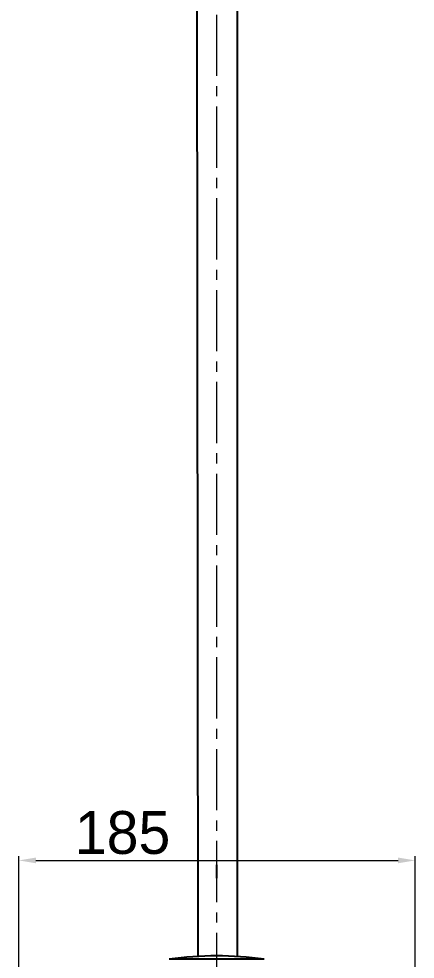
# Model space of a CAD drawing. Extents: x 0 to 3160, y 0 to 2315.
# Drawn here: x 960 to 1145.1, y 798.2 to 1237.3 of the extents above; entities that cross this region are included whole.
import ezdxf

# ---------------------------------------------------------------- set-up
doc = ezdxf.new("R2010")
doc.units = 0
doc.header["$LTSCALE"] = 3
doc.header["$MEASUREMENT"] = 0
doc.header["$PDMODE"] = 3
doc.header["$PDSIZE"] = -10
doc.linetypes.add('CENTER2', pattern=[28.575, 19.05, -3.175, 3.175, -3.175])
doc.layers.get('0').update_dxf_attribs({"linetype": 'CONTINUOUS'})
doc.layers.get('DEFPOINTS').update_dxf_attribs({"linetype": 'CONTINUOUS'})
doc.layers.add('02___PRT_ALL_AXES', color=7, linetype='CONTINUOUS')
doc.layers.add('Cneter', color=1, linetype='CENTER2', lineweight=13)
doc.styles.add('Daelim Dimension', font='')
doc.styles.get('Daelim Dimension').set_extended_font_data('나눔고딕')
doc.dimstyles.new('DEFAULT', dxfattribs={"dimscale": 2, "dimtxt": 2, "dimasz": 2, "dimexe": 0, "dimexo": 2, "dimgap": 1, "dimtad": 1, "dimdec": 1, "dimzin": 9, "dimdsep": 46, "dimtxsty": 'Daelim Dimension', "dimcen": 0.5, "dimclrd": 252, "dimclre": 252, "dimclrt": 3, "dimadec": 1, "dimazin": 0, "dimtfac": 1, "dimtdec": 1, "dimtix": 1, "dimtmove": 0, "dimatfit": 3, "dimfxl": 1, "dimtolj": 1, "dimtzin": 1, "dimlwd": 9, "dimlwe": 9, "dimarcsym": 0})

# ---------------------------------------------------------------- blocks, each defined once
blk = doc.blocks.new('*D8')
at = {"color": 5, "lineweight": 9, "ltscale": 0.5, "transparency": 16777216}
for p, q in [((959.96, 753.69), (959.96, 846.35)), ((967.96, 844.35), (1137.13, 844.35)), ((1145.13, 753.69), (1145.13, 846.35))]:
    blk.add_line(p, q, dxfattribs=at)
at = {"color": 5, "ltscale": 0.5, "transparency": 16777216}
for points in [[(967.96, 845.68), (967.96, 843.02), (959.96, 844.35)], [(1137.13, 845.68), (1137.13, 843.02), (1145.13, 844.35)]]:
    blk.add_solid(points, dxfattribs=at)
at = {"layer": 'DEFPOINTS', "color": 0, "ltscale": 0.5, "transparency": 16777216}
for p in [(1145.13, 844.35), (959.96, 749.69), (1145.13, 749.69)]:
    blk.add_point(p, dxfattribs=at)
at = {"color": 7, "ltscale": 0.5, "transparency": 16777216, "insert": (1008.43, 857.24), "char_height": 20, "attachment_point": 5, "style": 'Daelim Dimension'}
blk.add_mtext('\\A1;185', dxfattribs=at)

msp = doc.modelspace()

# ---------------------------------------------------------------- linework, layer by layer
at = {"color": 7, "linetype": 'Continuous'}
msp.add_line((1074.5, 798.23), (1030.22, 798.23), dxfattribs=at)
at = {"color": 7}
for points in [[(1043.68, 799.53), (1043.68, 799.53), (1043.03, 1551.2), (1043.03, 1551.2)], [(1062.06, 799.47), (1062.06, 799.47), (1062.06, 1551.2), (1062.06, 1551.2)], [(1052.54, 836.03), (1052.54, 836.03), (1052.54, 842.25), (1052.54, 842.25)]]:
    msp.add_open_spline(points, degree=3, dxfattribs=at)
at = {"layer": '02___PRT_ALL_AXES', "color": 7, "linetype": 'Continuous'}
msp.add_arc((1052.36, 639.77), 160, 82.0468, 97.9532, dxfattribs=at)
at = {"layer": 'Cneter', "lineweight": 5, "ltscale": 0.5}
msp.add_line((1052.54, 696.28), (1052.54, 1676.33), dxfattribs=at)

# ---------------------------------------------------------------- dimensions: what is measured, and where the dimension line sits
at = {"color": 5, "ltscale": 0.5}
dim = msp.add_linear_dim(base=(1145.13, 844.35), p1=(959.96, 749.69), p2=(1145.13, 749.69), dimstyle='DEFAULT', override={"dimtxt": 10, "dimasz": 4, "dimexe": 1, "dimdec": 0, "dimclrd": 5, "dimclre": 5, "dimclrt": 7}, dxfattribs=at)
dim.commit()
dim.dimension.update_dxf_attribs({"geometry": '*D8', "text_midpoint": (1008.43, 844.35), "dimtype": 160})

doc.saveas('drawing.dxf')
